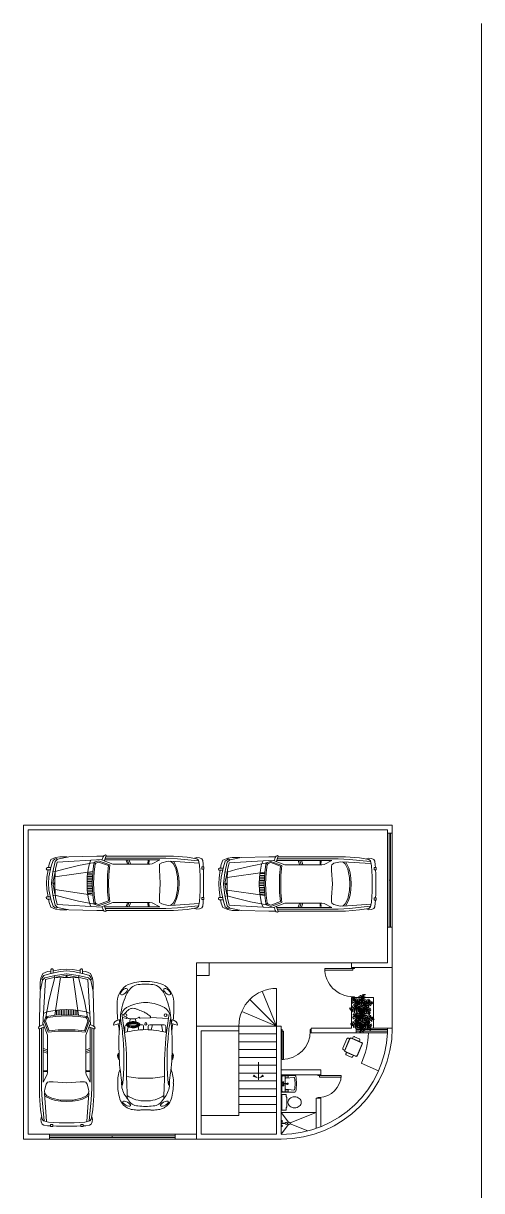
# Model space of a CAD drawing. Header units: millimetres. Extents: x 94 to 362, y 157 to 221.
# Drawn here: x 248.81 to 263.41, y 184.22 to 221.41 of the extents above; entities that cross this region are included whole.
import ezdxf

# ---------------------------------------------------------------- set-up
doc = ezdxf.new("R2010")
doc.units = ezdxf.units.MM
doc.layers.get('0').update_dxf_attribs({"lineweight": 9})
for name, color, linetype, lineweight in [('ARBOL', 3, 'Continuous', 9), ('eq', 5, 'Continuous', 9), ('puertas y muebles', 6, 'Continuous', 9)]:
    doc.layers.add(name, color=color, linetype=linetype, lineweight=lineweight)

# ---------------------------------------------------------------- blocks, each defined once
blk = doc.blocks.new('AUTO')
at = {"color": 0, "linetype": 'ByBlock'}
for p, q in [((1.4, 0.382), (1.532, 0.382)), ((1.4, 0.327), (1.54, 0.327)), ((1.4, 0.272), (1.549, 0.272)), ((1.4, 0.217), (1.549, 0.217)), ((1.4, 0.163), (1.549, 0.163)), ((1.4, 0.108), (1.549, 0.108)), ((1.4, 0.053), (1.549, 0.053)), ((1.4, -0.001), (1.549, -0.001)), ((1.4, -0.056), (1.549, -0.056)), ((1.4, -0.111), (1.549, -0.111)), ((1.4, -0.166), (1.549, -0.166)), ((1.4, -0.22), (1.54, -0.22)), ((1.4, -0.275), (1.532, -0.275))]:
    blk.add_line(p, q, dxfattribs=at)
for points in [[(-2.147, 0.573), (-2.142, 0.662), (-2.13, 0.783), (-2.095, 0.836), (-2.022, 0.867), (-1.936, 0.878), (-1.863, 0.851)], [(0.954, 0.918), (-1.192, 0.918), (-1.635, 0.883), (-1.936, 0.836), (-1.988, 0.788), (-2.026, 0.631), (-2.048, 0.29), (-2.048, 0.053)], [(-1.11, 0.757), (-2.005, 0.699)], [(-1.983, 0.767), (-1.321, 0.836), (-0.956, 0.857), (0.974, 0.857)], [(-1.373, 0.053), (-1.364, 0.237), (-1.338, 0.41), (-1.295, 0.552), (-1.205, 0.746)], [(-0.775, 0.053), (-0.749, 0.479), (-0.749, 0.615), (-0.754, 0.662), (-0.822, 0.71), (-0.981, 0.746), (-1.046, 0.757), (-1.115, 0.746), (-1.188, 0.689), (-1.27, 0.526), (-1.325, 0.258), (-1.334, 0.053)], [(1.099, 0.8), (0.738, 0.665), (-0.445, 0.665), (-0.513, 0.677), (-0.759, 0.8), (0.984, 0.8)], [(-0.411, 0.683), (-0.421, 0.777)], [(-0.382, 0.683), (-0.392, 0.777)], [(0.213, 0.794), (0.168, 0.671)], [(0.265, 0.792), (0.221, 0.669)], [(0.313, 0.795), (0.269, 0.672)], [(0.871, 0.056), (0.868, 0.324), (0.832, 0.643), (1.187, 0.773), (1.297, 0.733), (1.339, 0.682), (1.374, 0.418), (1.393, 0.056)], [(0.999, 0.781), (0.948, 0.935), (0.971, 0.956), (1.01, 0.942), (1.043, 0.895), (1.071, 0.813), (2.511, 0.725), (2.566, 0.502), (2.578, 0.171), (2.578, 0.049)], [(2.693, 0.06), (2.646, 0.418), (2.573, 0.752), (2.493, 0.821), (2.132, 0.899), (1.25, 0.918), (1.026, 0.918)], [(1.555, 0.056), (1.548, 0.269), (1.516, 0.497), (1.48, 0.682), (1.432, 0.792)], [(2.784, 0.557), (2.766, 0.668), (2.709, 0.809), (2.557, 0.872), (2.42, 0.899), (2.2, 0.899), (2.17, 0.89)], [(2.504, 0.824), (2.539, 0.848), (2.58, 0.824), (2.64, 0.778), (2.697, 0.599), (2.77, 0.263), (2.789, 0.051)], [(-2.155, 0.053), (-2.155, 0.379), (-2.15, 0.5)], [(0.91, 0.056), (0.907, 0.326), (0.875, 0.616), (1.187, 0.731), (1.273, 0.7), (1.301, 0.666), (1.335, 0.415), (1.354, 0.054)], [(1.317, 0.72), (1.833, 0.623), (2.295, 0.507), (2.574, 0.43), (2.627, 0.441), (2.637, 0.456)], [(1.377, 0.426), (2.58, 0.255)], [(2.574, -0.316), (2.648, 0.041), (2.584, 0.386)], [(2.71, 0.557), (2.818, 0.557), (2.852, 0.538), (2.855, 0.51), (2.837, 0.488), (2.729, 0.488)], [(2.845, 0.053), (2.835, 0.245), (2.795, 0.488)], [(-2.155, 0.053), (-2.155, -0.272), (-2.15, -0.393)], [(0.954, -0.812), (-1.192, -0.812), (-1.635, -0.776), (-1.936, -0.729), (-1.988, -0.682), (-2.026, -0.524), (-2.048, -0.183), (-2.048, 0.053)], [(-1.373, 0.053), (-1.364, -0.131), (-1.338, -0.304), (-1.295, -0.446), (-1.205, -0.64)], [(-0.775, 0.053), (-0.749, -0.372), (-0.749, -0.509), (-0.754, -0.556), (-0.822, -0.603), (-0.981, -0.64), (-1.046, -0.65), (-1.115, -0.64), (-1.188, -0.582), (-1.27, -0.419), (-1.325, -0.152), (-1.334, 0.053)], [(0.871, 0.051), (0.868, -0.217), (0.832, -0.536), (1.187, -0.666), (1.297, -0.627), (1.339, -0.576), (1.374, -0.312), (1.393, 0.051)], [(0.91, 0.05), (0.907, -0.22), (0.875, -0.51), (1.187, -0.624), (1.273, -0.593), (1.301, -0.559), (1.335, -0.308), (1.354, 0.053)], [(0.999, -0.674), (0.948, -0.829), (0.971, -0.85), (1.01, -0.835), (1.043, -0.788), (1.071, -0.707), (2.511, -0.619), (2.566, -0.396), (2.578, -0.065), (2.578, 0.057)], [(2.693, 0.047), (2.646, -0.312), (2.573, -0.645), (2.493, -0.715), (2.132, -0.792), (1.25, -0.812), (1.026, -0.812)], [(1.555, 0.051), (1.548, -0.162), (1.516, -0.39), (1.48, -0.576), (1.432, -0.686)], [(2.504, -0.717), (2.539, -0.741), (2.58, -0.717), (2.64, -0.671), (2.697, -0.493), (2.77, -0.157), (2.789, 0.056)], [(2.634, 0.053), (2.584, 0.053)], [(2.618, 0.059), (2.594, 0.083), (2.589, 0.059), (2.594, 0.029), (2.614, 0.041)], [(2.845, 0.053), (2.835, -0.138), (2.795, -0.381)], [(1.317, -0.614), (1.833, -0.516), (2.295, -0.401), (2.574, -0.323), (2.627, -0.334), (2.637, -0.35)], [(1.377, -0.32), (2.58, -0.149)], [(-2.147, -0.467), (-2.142, -0.556), (-2.13, -0.677), (-2.095, -0.729), (-2.022, -0.761), (-1.936, -0.771), (-1.863, -0.745)], [(-1.11, -0.65), (-2.005, -0.593)], [(-1.983, -0.661), (-1.321, -0.729), (-0.956, -0.75), (0.974, -0.75)], [(1.099, -0.694), (0.738, -0.558), (-0.445, -0.558), (-0.513, -0.57), (-0.759, -0.694), (0.984, -0.694)], [(-0.411, -0.576), (-0.421, -0.67)], [(-0.382, -0.576), (-0.392, -0.67)], [(0.213, -0.688), (0.168, -0.564)], [(0.265, -0.686), (0.221, -0.562)], [(0.313, -0.688), (0.269, -0.565)], [(2.784, -0.451), (2.766, -0.561), (2.709, -0.703), (2.557, -0.766), (2.42, -0.792), (2.2, -0.792), (2.17, -0.784)], [(2.71, -0.451), (2.818, -0.451), (2.852, -0.431), (2.855, -0.404), (2.837, -0.381), (2.729, -0.381)]]:
    blk.add_lwpolyline(points, dxfattribs=at)
for points in [[(-2.168, 0.573), (-2.104, 0.573), (-2.104, 0.5), (-2.168, 0.5)], [(-2.168, -0.467), (-2.104, -0.467), (-2.104, -0.393), (-2.168, -0.393)]]:
    blk.add_lwpolyline(points, close=True, dxfattribs=at)
blk = doc.blocks.new('LAVABO')
at = {"layer": 'puertas y muebles'}
for p, q in [((-0.237, 0.264), (0.178, 0.264)), ((-0.202, 0.2), (0.059, 0.174)), ((-0.016, 0.242), (-0.016, 0.203)), ((-0.007, 0.193), (0.044, 0.189)), ((0.16, 0.252), (-0.006, 0.252)), ((0.136, 0.009), (0.036, 0.005)), ((0.136, 0.009), (0.036, 0.005)), ((0.136, 0.009), (0.036, 0.005)), ((0.054, 0.179), (0.054, 0.176)), ((0.18, -0.233), (0.18, 0.232)), ((0.188, 0.254), (0.188, -0.255)), ((0.178, -0.265), (-0.237, -0.265)), ((0.059, -0.175), (-0.202, -0.201)), ((-0.016, -0.204), (-0.016, -0.243)), ((0.044, -0.19), (-0.007, -0.194)), ((-0.006, -0.253), (0.16, -0.253)), ((0.136, -0.011), (0.036, -0.007)), ((0.136, -0.011), (0.036, -0.007)), ((0.136, -0.011), (0.036, -0.007)), ((0.054, -0.177), (0.054, -0.18))]:
    blk.add_line(p, q, dxfattribs=at)
blk.add_circle((0.136, -0.051), 0.02, dxfattribs=at)
for centre, radius, start, end in [((0.036, -0.001), 0.015, 25.7136, 331.5084), ((0.036, -0.001), 0.015, 28.4916, 334.2864), ((0.036, -0.001), 0.006, 88.791, 269.5242), ((0.036, -0.001), 0.006, 90.4758, 271.209), ((0.036, -0.001), 0.006, 90.4758, 271.209), ((0.036, -0.001), 0.006, 88.791, 269.5242), ((0.136, -0.001), 0.01, 265.6644, 90.3859), ((0.136, -0.001), 0.01, 269.6141, 94.3356)]:
    blk.add_arc(centre, radius, start, end, dxfattribs=at)
for centre, major_axis, start_param, end_param in [((2.165, -0.044), (-1.731, 1.731), 0.670167, 0.767701), ((-0.237, 0.234), (-0.0212, 0.0212), -0.785398, 0.670167), ((0.952, -0.012), (0.842, 0.842), 2.191775, 2.346653), ((-0.204, 0.18), (0.0141, 0.0141), 0.688167, 2.191775), ((0, 0), (-0.0144, 0.0144), 3.926991, 10.210176), ((-0.006, 0.242), (0.00707, 0.00707), 0.785398, 2.356194), ((-0.006, 0.203), (-0.00707, 0.00707), 0.785398, 2.264146), ((0.044, 0.179), (-0.00707, 0.00707), 3.926991, 5.405738), ((0.058, 0.154), (0.0141, 0.0141), 5.535272, 6.971352), ((0.066, 0.259), (-0.00354, 0.00354), 4.014577, 5.497787), ((-1.839, 0.092), (1.356, 1.356), 5.530746, 5.585373), ((-2.274, 0.067), (-1.664, 1.664), 3.898359, 3.964476), ((0.136, 0.049), (-0.0104, 0.0104), 3.926991, 10.210176), ((0.136, -0.001), (-0.0104, 0.0104), 3.926991, 10.210176), ((0.16, 0.232), (0.0141, 0.0141), 5.497787, 7.068583), ((0.178, 0.254), (-0.00707, 0.00707), 3.926991, 5.497787), ((0.178, 0.254), (0.00707, 0.00707), 5.497787, 7.068583), ((2.165, 0.043), (1.731, 1.731), 2.373891, 2.471425), ((-0.237, -0.235), (-0.0212, 0.0212), 0.900629, 2.356194), ((0.952, 0.011), (-0.842, 0.842), 0.79494, 0.949818), ((-0.204, -0.181), (0.0141, 0.0141), 2.520614, 4.024222), ((-0.006, -0.204), (0.00707, 0.00707), 0.877447, 2.356194), ((-0.006, -0.243), (0.00707, 0.00707), 2.356194, 3.926991), ((0.044, -0.18), (-0.00707, 0.00707), 2.448243, 3.926991), ((0.058, -0.155), (0.0141, 0.0141), 4.024222, 5.460302), ((0.066, -0.26), (0.00354, 0.00354), 3.926991, 5.410201), ((-1.839, -0.093), (-1.356, 1.356), 3.839405, 3.894032), ((-2.274, -0.068), (1.664, 1.664), 5.460302, 5.526419), ((0.136, -0.051), (-0.0104, 0.0104), 3.926991, 10.210176), ((0.16, -0.233), (-0.0141, 0.0141), 2.356194, 3.926991), ((0.178, -0.255), (0.00707, 0.00707), 3.926991, 5.497787), ((0.178, -0.255), (0.00707, 0.00707), 3.926991, 5.497787)]:
    blk.add_ellipse(centre, major_axis=major_axis, ratio=1, start_param=start_param, end_param=end_param, dxfattribs=at)
blk = doc.blocks.new('S39')
for points in [[(-0.25, -0.1), (-0.25, -0.05, -0.414214), (-0.2, 0), (0.2, 0, -0.414214), (0.25, -0.05), (0.25, -0.1), (-0.25, -0.1)], [(-0.4, -0.35), (-0.4, -0.25, -0.414214), (-0.35, -0.2), (-0.3, -0.2), (-0.3, -0.5), (-0.35, -0.5, -0.414214), (-0.4, -0.45), (-0.4, -0.35)], [(-0.3, -0.4), (-0.3, -0.15, -0.414214), (-0.25, -0.1), (0.25, -0.1, -0.414214), (0.3, -0.15), (0.3, -0.6, -0.414214), (0.25, -0.65), (-0.25, -0.65, -0.414214), (-0.3, -0.6), (-0.3, -0.4)], [(0.3, -0.35), (0.3, -0.2), (0.35, -0.2, -0.414214), (0.4, -0.25), (0.4, -0.45, -0.414214), (0.35, -0.5), (0.3, -0.5), (0.3, -0.35)]]:
    blk.add_lwpolyline(points, format="xyb")
for points in [[(-0.296, -0.4), (-0.296, -0.15, -0.414214), (-0.25, -0.104), (0.25, -0.104, -0.414214), (0.296, -0.15), (0.296, -0.6, -0.414214), (0.25, -0.646), (-0.25, -0.646, -0.414214), (-0.296, -0.6)], [(-0.287, -0.4), (-0.287, -0.15, -0.414214), (-0.25, -0.113), (0.25, -0.113, -0.414214), (0.287, -0.15), (0.287, -0.6, -0.414214), (0.25, -0.637), (-0.25, -0.637, -0.414214), (-0.287, -0.6)]]:
    blk.add_lwpolyline(points, format="xyb", close=True)
blk = doc.blocks.new('PLANTA_PLANTA')
at = {"layer": 'ARBOL', "linetype": 'ByBlock'}
for p in [(-0.39, 0.302), (0.072, 0.495), (0.469, 0.191), (-0.454, -0.193), (-0.057, -0.497), (0.405, -0.304)]:
    blk.add_line(p, (0.008, -0.001), dxfattribs=at)
for centre, radius, start, end in [((-0.301, 0.118), 0.115, 88.9198, 152.2541), ((-0.251, -0.039), 0.26, 96.7061, 126.0092), ((-0.247, 0.05), 0.16, 197.2361, 267.3809), ((-0.187, 0.166), 0.268, 217.5932, 261.2586), ((-0.251, 0.015), 0.16, 77.8787, 148.0235), ((-0.223, -0.113), 0.268, 84.001, 127.6664), ((-0.242, 0.307), 0.115, 133.0055, 196.3398), ((-0.078, 0.299), 0.26, 159.2504, 188.5535), ((-0.179, -0.04), 0.16, 77.8787, 148.0235), ((-0.151, -0.168), 0.268, 84.001, 127.6664), ((-0.163, 0.085), 0.16, 197.2361, 267.3809), ((-0.103, 0.201), 0.268, 217.5932, 261.2586), ((-0.188, 0.266), 0.115, 133.0055, 196.3398), ((-0.024, 0.258), 0.26, 159.2504, 188.5535), ((-0.123, -0.095), 0.156, 56.0557, 156.2644), ((-0.097, -0.197), 0.236, 74.2963, 135.8176), ((-0.044, 0.215), 0.236, 209.442, 270.9633), ((-0.095, 0.124), 0.156, 188.9952, 289.2039), ((-0.076, 0.245), 0.16, 137.2361, 207.3809), ((0.055, 0.251), 0.268, 157.5932, 201.2586), ((-0.003, 0.189), 0.16, 137.2361, 207.3809), ((-0.14, 0.065), 0.156, 356.0557, 96.2644), ((-0.214, -0.008), 0.236, 14.2963, 75.8176), ((0.127, 0.196), 0.268, 157.5932, 201.2586), ((-0.216, 0.053), 0.268, 24.001, 67.6664), ((-0.12, 0.141), 0.16, 17.8787, 88.0235), ((-0.108, 0.231), 0.16, 17.8787, 88.0235), ((-0.204, 0.143), 0.268, 24.001, 67.6664), ((0.064, 0.15), 0.156, 128.9952, 229.2039), ((0.169, 0.151), 0.236, 149.442, 210.9633), ((-0.044, 0.326), 0.115, 28.9198, 92.2541), ((-0.154, 0.204), 0.26, 36.7061, 66.0092), ((0.167, 0.026), 0.156, 68.9952, 169.2039), ((0.22, -0.065), 0.236, 89.442, 150.9633), ((0.238, -0.006), 0.268, 97.5932, 141.2586), ((0.167, 0.104), 0.16, 77.2361, 147.3809), ((0.249, 0.084), 0.268, 97.5932, 141.2586), ((0.179, 0.194), 0.16, 77.2361, 147.3809), ((0.112, 0.195), 0.236, 254.2963, 315.8176), ((0.138, 0.093), 0.156, 236.0557, 336.2644), ((0.216, 0.156), 0.26, 99.2504, 128.5535), ((-0.11, 0.187), 0.236, 314.2963, 15.8176), ((0.059, -0.217), 0.236, 29.442, 90.9633), ((0.141, 0.302), 0.115, 73.0055, 136.3398), ((0.11, -0.125), 0.156, 8.9952, 109.2039), ((-0.009, 0.16), 0.156, 296.0557, 36.2644), ((0.225, 0.224), 0.26, 99.2504, 128.5535), ((0.149, 0.37), 0.115, 73.0055, 136.3398), ((-0.058, 0.22), 0.268, 324.001, 7.6664), ((0.118, -0.203), 0.268, 37.5932, 81.2586), ((0.067, 0.18), 0.16, 317.8787, 28.0235), ((0.178, -0.087), 0.16, 17.2361, 87.3809), ((0.026, 0.255), 0.268, 324.001, 7.6664), ((0.202, -0.168), 0.268, 37.5932, 81.2586), ((0.151, 0.215), 0.16, 317.8787, 28.0235), ((0.262, -0.052), 0.16, 17.2361, 87.3809), ((0.104, 0.241), 0.26, 336.7061, 6.0092), ((0.248, -0.103), 0.26, 39.2504, 68.5535), ((0.265, 0.207), 0.115, 328.9198, 32.2541), ((0.336, 0.035), 0.115, 13.0055, 76.3398), ((0.311, -0.077), 0.26, 39.2504, 68.5535), ((0.399, 0.062), 0.115, 13.0055, 76.3398), ((-0.384, -0.064), 0.115, 193.0055, 256.3398), ((-0.295, 0.075), 0.26, 219.2504, 248.5535), ((-0.233, 0.101), 0.26, 219.2504, 248.5535), ((-0.321, -0.037), 0.115, 193.0055, 256.3398), ((-0.25, -0.209), 0.115, 148.9198, 212.2541), ((-0.089, -0.243), 0.26, 156.7061, 186.0092), ((-0.135, -0.217), 0.16, 137.8787, 208.0235), ((-0.011, -0.257), 0.268, 144.001, 187.6664), ((-0.052, -0.182), 0.16, 137.8787, 208.0235), ((-0.205, 0.063), 0.236, 269.442, 330.9633), ((-0.152, -0.028), 0.156, 248.9952, 349.2039), ((-0.234, -0.086), 0.268, 277.5932, 321.2586), ((-0.163, -0.196), 0.16, 257.2361, 327.3809), ((0.073, -0.222), 0.268, 144.001, 187.6664), ((-0.222, 0.004), 0.268, 277.5932, 321.2586), ((-0.152, -0.106), 0.16, 257.2361, 327.3809), ((-0.21, -0.226), 0.26, 279.2504, 308.5535), ((-0.134, -0.372), 0.115, 253.0055, 316.3398), ((-0.201, -0.158), 0.26, 279.2504, 308.5535), ((-0.125, -0.304), 0.115, 253.0055, 316.3398), ((0.024, -0.161), 0.156, 116.0557, 216.2644), ((0.125, -0.189), 0.236, 134.2963, 195.8176), ((0.059, -0.328), 0.115, 208.9198, 272.2541), ((0.169, -0.206), 0.26, 216.7061, 246.0092), ((0.123, -0.233), 0.16, 197.8787, 268.0235), ((0.22, -0.145), 0.268, 204.001, 247.6664), ((0.135, -0.143), 0.16, 197.8787, 268.0235), ((0.231, -0.055), 0.268, 204.001, 247.6664), ((0.155, -0.067), 0.156, 176.0557, 276.2644), ((0.229, 0.006), 0.236, 194.2963, 255.8176), ((-0.154, -0.153), 0.236, 329.442, 30.9633), ((-0.049, -0.152), 0.156, 308.9952, 49.2039), ((-0.112, -0.198), 0.268, 337.5932, 21.2586), ((0.019, -0.191), 0.16, 317.2361, 27.3809), ((0.166, 0.166), 0.268, 264.001, 307.6664), ((0.194, 0.038), 0.16, 257.8787, 328.0235), ((-0.039, -0.253), 0.268, 337.5932, 21.2586), ((0.091, -0.247), 0.16, 317.2361, 27.3809), ((0.238, 0.111), 0.268, 264.001, 307.6664), ((0.266, -0.017), 0.16, 257.8787, 328.0235), ((0.039, -0.26), 0.26, 339.2504, 8.5535), ((0.203, -0.268), 0.115, 313.0055, 16.3398), ((0.266, 0.037), 0.26, 276.7061, 306.0092), ((0.316, -0.12), 0.115, 268.9198, 332.2541), ((0.093, -0.301), 0.26, 339.2504, 8.5535), ((0.258, -0.309), 0.115, 313.0055, 16.3398)]:
    blk.add_arc(centre, radius, start, end, dxfattribs=at)
blk = doc.blocks.new('PUERTA70')
at = {"layer": 'puertas y muebles'}
for points in [[(0, -0.025), (0, 0.025), (0.025, 0.025), (0.025, -0.025)], [(0.725, -0.025), (0.725, 0.025), (0.75, 0.025), (0.75, -0.025)], [(0.025, -0.725), (0.075, -0.725), (0.075, -0.025), (0.025, -0.025)]]:
    blk.add_lwpolyline(points, close=True, dxfattribs=at)
blk.add_arc((-0.015, 0.015), 0.741, 273.0741, 356.9259, dxfattribs=at)
blk = doc.blocks.new('WCPLA')
at = {"color": 0, "linetype": 'ByBlock'}
for points in [[(0, 149), (-15, 181), (-15, 238, 0.414214), (-28, 250), (-148, 250, 0.414214), (-160, 238), (-160, -238, 0.414214), (-148, -250), (-28, -250, 0.414214), (-15, -238), (-15, -181), (0, -149)], [(465, 0, 0.117036), (449, 65, 0.104338), (402, 124, 0.09029), (335, 161, 0.08237), (252, 175, 0.08237), (169, 161, 0.09029), (102, 124, 0.104338), (55, 65, 0.117036), (40, 0, 0.117036), (55, -65, 0.104338), (102, -124, 0.09029), (169, -161, 0.08237), (252, -175, 0.08237), (335, -161, 0.09029), (402, -124, 0.104338), (449, -65, 0.117036)]]:
    blk.add_lwpolyline(points, format="xyb", close=True, dxfattribs=at)
blk = doc.blocks.new('PUERTA90')
at = {"layer": 'puertas y muebles'}
for points in [[(0.025, -0.025), (-0.025, -0.025), (-0.025, 0), (0.025, 0)], [(0.025, -0.95), (-0.025, -0.95), (-0.025, -0.925), (0.025, -0.925)], [(0.925, -0.925), (0.925, -0.875), (0.025, -0.875), (0.025, -0.925)]]:
    blk.add_lwpolyline(points, close=True, dxfattribs=at)
blk.add_arc((0.025, -0.925), 0.9, 360, 90, dxfattribs=at)
blk = doc.blocks.new('newbp')
at = {"linetype": 'Continuous'}
for p, q in [((-0.912, 0.75), (-1.017, 0.773)), ((-1.002, 0.77), (-1.016, 0.74)), ((-0.912, 0.75), (-0.86, 0.936)), ((-0.877, 0.539), (-0.877, 0.119)), ((-0.877, 0.459), (-0.672, 0.505)), ((-0.652, 0.589), (-0.827, 0.589)), ((-0.892, 0.034), (-0.92, 0.028)), ((-0.876, 0.198), (-0.723, 0.166)), ((-0.827, 0.069), (-0.731, 0.069)), ((-0.892, -0.023), (-0.92, -0.017)), ((-0.91, -0.297), (-0.888, -0.197)), ((-0.899, -0.296), (-0.877, -0.196)), ((-0.877, -0.235), (-0.847, -0.228)), ((-0.822, -0.222), (-0.721, -0.2)), ((-1.064, -0.553), (-1.084, -0.679)), ((-0.904, -0.456), (-0.888, -0.536)), ((-0.893, -0.455), (-0.877, -0.535)), ((-0.869, -0.497), (-0.841, -0.503)), ((-0.817, -0.508), (-0.665, -0.54)), ((-0.912, -0.756), (-1.017, -0.779)), ((-1.002, -0.776), (-1.016, -0.747)), ((-0.912, -0.756), (-0.86, -0.943))]:
    blk.add_line(p, q, dxfattribs=at)
for p, q in [((-1.055, 0.668), (-1.093, 0.141)), ((-1.077, 0.127), (-1.07, -0.16)), ((-0.963, -0.288), (-1.054, -0.293)), ((-0.908, -0.286), (-0.939, -0.287)), ((-0.958, -0.463), (-1.055, -0.455)), ((-0.902, -0.467), (-0.933, -0.465))]:
    blk.add_line(p, q)
for points in [[(-0.731, -0.061), (-0.827, -0.061, 0.414214), (-0.877, -0.111), (-0.877, -0.172)], [(-0.877, -0.556, 0.414214), (-0.827, -0.606), (-0.68, -0.606)]]:
    blk.add_lwpolyline(points, format="xyb", dxfattribs=at)
for points in [[(-0.877, -0.196), (-0.877, -0.235)], [(-0.877, -0.513), (-0.877, -0.535)]]:
    blk.add_lwpolyline(points, dxfattribs=at)
for centre, radius, start, end in [((-1.528, 0.227), 0.596, 93.1042, 152.5294), ((-0.943, -1.167), 1.905, 94.045, 112.2344), ((-1.391, -2.848), 3.675, 84.0793, 92.6383), ((-1.049, 0.333), 0.394, 113.5432, 157.7315), ((0.434, 9.601), 9.056, 259.568, 263.1462), ((-0.295, -6.336), 7.112, 86.9826, 96.3138), ((-0.206, 5.111), 4.464, 258.7428, 266.7414), ((-0.845, 0.765), 0.172, 94.8358, 177.4105), ((-1.391, -2.848), 3.675, 79.4187, 82.3204), ((-0.008, 0.773), 0.0318, 97.347, 181.047), ((-0.005, 0.782), 0.0102, 105.925, 249.0437), ((0.039, 0.659), 0.154, 42.3185, 109.578), ((0.029, 0.665), 0.132, 87.1047, 105.925), ((0.04, 0.731), 0.0661, 63.2181, 93.6483), ((0.061, 0.773), 0.0191, 341.3047, 62.6447), ((-0.187, -4.943), 5.716, 79.1065, 87.3355), ((0.771, -0.039), 0.851, 85.5476, 113.8305), ((0.845, 0.056), 0.642, 61.3785, 96.9532), ((0.88, -0.576), 1.387, 72.3333, 91.7581), ((1.172, 0.342), 0.423, 44.6346, 72.3333), ((-0.825, 0.038), 1.316, 159.343, 181.797), ((-1.713, 0.186), 0.338, 138.9346, 176.4235), ((-1.416, -0.145), 0.781, 108.4873, 134.9605), ((-0.426, -0.003), 1.099, 153.8158, 180.034), ((-0.827, 0.539), 0.05, 90, 180), ((2.043, -0.084), 2.778, 165.5534, 178.3371), ((0.347, 9.038), 8.487, 263.2731, 271.8915), ((0.142, 7.376), 6.748, 264.8845, 276.3963), ((-1.267, 0.067), 1.956, 357.937, 14.4502), ((-1.575, -60.4), 60.995, 87.30608, 87.93042), ((0.666, -0.272), 1.016, 50.3417, 61.3785), ((0.503, 0.041), 0.848, 357.0193, 35.4395), ((1.145, 0.198), 0.355, 3.2978, 61.4623), ((1.138, 0.302), 0.476, 3.7909, 45.1844), ((-0.688, 0.035), 1.374, 172.7936, 181.5977), ((-0.92, 0.006), 0.0224, 90, 270), ((-0.892, 0.006), 0.0281, 247.3801, 112.6199), ((-0.827, 0.119), 0.05, 180, 270), ((-12.519, -0.99), 14.07, 4.0226, 4.9268), ((1.53, 0.182), 0.0938, 331.033, 350.1956), ((2.084, 0.13), 0.472, 179.1597, 182.63), ((0.197, 0.166), 1.425, 0.0094, 6.7284), ((0.778, 0.022), 0.839, 358.2457, 5.8814), ((-0.825, -0.045), 1.316, 178.203, 200.657), ((-0.688, -0.042), 1.374, 178.4023, 187.2064), ((-1.713, -0.193), 0.338, 183.5765, 221.0654), ((-0.426, -0.004), 1.099, 179.966, 206.1842), ((2.043, 0.077), 2.778, 181.6629, 194.4466), ((-1.267, -0.074), 1.956, 345.5498, 2.063), ((0.503, -0.047), 0.848, 324.5605, 2.9807), ((1.145, -0.204), 0.355, 298.5377, 356.7022), ((1.138, -0.308), 0.476, 314.8156, 356.2091), ((-12.519, 0.984), 14.07, 355.0732, 355.9774), ((2.084, -0.137), 0.472, 177.37, 180.8403), ((1.53, -0.189), 0.0938, 9.8044, 28.967), ((0.778, -0.029), 0.839, 354.1186, 1.7543), ((0.197, -0.173), 1.425, 353.2716, 359.9906), ((-1.528, -0.234), 0.596, 207.4706, 266.8958), ((-1.416, 0.138), 0.781, 225.0395, 251.5127), ((-0.943, 1.16), 1.905, 247.7656, 265.955), ((-1.049, -0.34), 0.394, 202.2685, 246.4568), ((0.434, -9.608), 9.056, 96.8538, 100.432), ((-0.206, -5.118), 4.464, 93.2586, 101.2572), ((0.347, -9.044), 8.487, 88.1085, 96.7269), ((0.142, -7.382), 6.748, 83.6037, 95.1155), ((-0.187, 4.936), 5.716, 272.6645, 280.8935), ((-1.575, 60.394), 60.995, 272.06958, 272.69392), ((0.845, -0.062), 0.642, 263.0468, 298.6215), ((0.666, 0.266), 1.016, 298.6215, 309.6583), ((1.172, -0.348), 0.423, 287.6667, 315.3654), ((-1.391, 2.841), 3.675, 267.3617, 275.9207), ((-0.295, 6.329), 7.112, 263.6862, 273.0174), ((-0.845, -0.772), 0.172, 182.5895, 265.1642), ((-1.391, 2.841), 3.675, 277.6796, 280.5813), ((-0.008, -0.779), 0.0318, 178.953, 262.653), ((-0.005, -0.789), 0.0102, 110.9563, 254.075), ((0.039, -0.666), 0.154, 250.422, 317.6815), ((0.029, -0.671), 0.132, 254.075, 272.8953), ((0.04, -0.737), 0.0661, 266.3517, 296.7819), ((0.061, -0.78), 0.0191, 297.3553, 18.6953), ((0.771, 0.032), 0.851, 246.1695, 274.4524), ((0.88, 0.569), 1.387, 268.2419, 287.6667)]:
    blk.add_arc(centre, radius, start, end, dxfattribs=at)
for centre, major_axis, ratio in [((-1.845, 0.63), (-0.083, -0.0937), 0.463754), ((1.432, 0.551), (-0.061, 0.112), 0.405921)]:
    blk.add_ellipse(centre, major_axis=major_axis, ratio=ratio, dxfattribs=at)
for centre in [(-1.157, 0.583), (-1.157, -0.595)]:
    blk.add_ellipse(centre, major_axis=(0, 0.0429), ratio=0.983266, start_param=4.712389, end_param=10.995574)
at = {"linetype": 'Continuous', "extrusion": (0, 0, -1)}
for centre, major_axis, ratio in [((-1.845, -0.637), (-0.083, 0.0937), 0.463754), ((1.432, -0.557), (-0.061, -0.112), 0.405921)]:
    blk.add_ellipse(centre, major_axis=major_axis, ratio=ratio, dxfattribs=at)
for points, knots in [([(-1.077, 0.127), (-1.08, 0.133), (-1.1, 0.15), (-1.144, 0.115), (-1.18, 0.072), (-1.223, -0.001), (-1.273, -0.105), (-1.318, -0.221), (-1.36, -0.328), (-1.36, -0.418), (-1.323, -0.493), (-1.275, -0.55), (-1.223, -0.585), (-1.193, -0.622), (-1.178, -0.647), (-1.165, -0.693)], [0, 0, 0, 0, 0.527288, 1.647451, 3.487558, 5.099073, 7.968657, 12.238313, 14.475187, 16.613757, 18.744202, 20.639343, 22.223389, 23.452731, 24.286529, 24.286529, 24.286529, 24.286529]), ([(-1.064, -0.553), (-1.068, -0.556), (-1.074, -0.561), (-1.09, -0.565), (-1.091, -0.555), (-1.09, -0.549), (-1.084, -0.542), (-1.074, -0.534), (-1.065, -0.513), (-1.054, -0.475), (-1.047, -0.407), (-1.047, -0.336), (-1.059, -0.269), (-1.08, -0.228), (-1.088, -0.195), (-1.105, -0.188), (-1.099, -0.183), (-1.093, -0.18), (-1.084, -0.181), (-1.077, -0.178), (-1.065, -0.181), (-1.07, -0.166), (-1.07, -0.16)], [0, 0, 0, 0, 0.0138597, 0.0278304, 0.0329137, 0.0379971, 0.0465756, 0.0592704, 0.0762214, 0.1105991, 0.1789801, 0.2766959, 0.3173629, 0.3800771, 0.4110544, 0.4160421, 0.4210284, 0.4277212, 0.4387433, 0.4448131, 0.4508005, 0.4694463, 0.4694463, 0.4694463, 0.4694463]), ([(-0.963, -0.295), (-0.965, -0.308), (-0.954, -0.235), (-0.937, -0.215), (-0.911, -0.179), (-0.882, -0.17), (-0.85, -0.176), (-0.829, -0.211), (-0.799, -0.257), (-0.788, -0.322), (-0.788, -0.395), (-0.797, -0.462), (-0.818, -0.517), (-0.844, -0.55), (-0.872, -0.561), (-0.892, -0.557), (-0.911, -0.55), (-0.925, -0.529), (-0.95, -0.494), (-0.965, -0.414), (-0.974, -0.382), (-0.961, -0.282), (-0.963, -0.295)], [0, 0, 0, 0, 0.03969, 0.089634, 0.13125, 0.1542862, 0.1797268, 0.2207266, 0.2680991, 0.3447665, 0.4095645, 0.4843001, 0.541515, 0.5817687, 0.6060665, 0.6262474, 0.6436722, 0.6634686, 0.6988791, 0.7758465, 0.8696394, 0.907731, 0.907731, 0.907731, 0.907731]), ([(-0.938, -0.293), (-0.938, -0.289), (-0.937, -0.284), (-0.935, -0.274), (-0.934, -0.268), (-0.93, -0.253), (-0.928, -0.246), (-0.924, -0.237), (-0.922, -0.235), (-0.918, -0.229), (-0.916, -0.227), (-0.91, -0.219), (-0.906, -0.213), (-0.899, -0.206), (-0.896, -0.203), (-0.892, -0.2), (-0.89, -0.199), (-0.886, -0.197), (-0.884, -0.197), (-0.879, -0.196), (-0.875, -0.196), (-0.871, -0.198), (-0.87, -0.198), (-0.867, -0.199), (-0.865, -0.201), (-0.861, -0.206), (-0.858, -0.209), (-0.853, -0.218), (-0.85, -0.223), (-0.844, -0.232), (-0.841, -0.237), (-0.835, -0.247), (-0.832, -0.253), (-0.827, -0.264), (-0.824, -0.27), (-0.82, -0.282), (-0.819, -0.289), (-0.815, -0.309), (-0.814, -0.323), (-0.812, -0.352), (-0.812, -0.366), (-0.814, -0.41), (-0.818, -0.438), (-0.829, -0.476), (-0.833, -0.486), (-0.84, -0.501), (-0.843, -0.506), (-0.849, -0.516), (-0.852, -0.52), (-0.858, -0.527), (-0.861, -0.529), (-0.867, -0.533), (-0.871, -0.534), (-0.874, -0.535), (-0.875, -0.535), (-0.879, -0.535), (-0.881, -0.534), (-0.885, -0.533), (-0.888, -0.532), (-0.892, -0.531), (-0.894, -0.53), (-0.895, -0.529), (-0.895, -0.529), (-0.896, -0.529), (-0.897, -0.528), (-0.899, -0.526), (-0.9, -0.523), (-0.904, -0.518), (-0.905, -0.516), (-0.908, -0.511), (-0.91, -0.509), (-0.914, -0.503), (-0.917, -0.498), (-0.921, -0.49), (-0.923, -0.486), (-0.926, -0.476), (-0.928, -0.471), (-0.933, -0.456), (-0.935, -0.445), (-0.938, -0.429), (-0.94, -0.423), (-0.942, -0.413), (-0.943, -0.408), (-0.945, -0.395), (-0.946, -0.387), (-0.946, -0.369), (-0.945, -0.363), (-0.945, -0.351), (-0.944, -0.345), (-0.942, -0.326), (-0.94, -0.309), (-0.939, -0.298), (-0.939, -0.296), (-0.938, -0.295), (-0.938, -0.294), (-0.938, -0.293), (-0.938, -0.293), (-0.938, -0.293)], [0.497033, 0.497033, 0.497033, 0.497033, 0.723444, 0.723444, 0.974636, 0.974636, 1.50964, 1.50964, 2.044645, 2.044645, 2.271061, 2.271061, 2.862376, 2.862376, 3.217654, 3.217654, 3.537253, 3.537253, 3.856852, 3.856852, 4.368613, 4.368613, 4.584627, 4.584627, 4.99269, 4.99269, 5.400753, 5.400753, 5.808816, 5.808816, 6.216879, 6.216879, 6.778716, 6.778716, 7.350371, 7.350371, 7.922025, 7.922025, 9.065335, 9.065335, 10.208644, 10.208644, 12.495263, 12.495263, 13.409896, 13.409896, 13.929088, 13.929088, 14.44828, 14.44828, 14.909885, 14.909885, 15.371489, 15.371489, 15.62524, 15.62524, 15.87899, 15.87899, 16.120875, 16.120875, 16.36276, 16.36276, 16.51635, 16.51635, 16.669941, 16.669941, 16.921521, 16.921521, 17.136676, 17.136676, 17.351831, 17.351831, 17.782142, 17.782142, 18.204974, 18.204974, 18.627807, 18.627807, 19.473473, 19.473473, 19.978923, 19.978923, 20.484372, 20.484372, 21.475119, 21.475119, 21.859144, 21.859144, 22.162884, 22.162884, 22.770362, 22.770362, 22.900493, 22.900493, 22.951221, 22.951221, 22.964298, 22.964298, 22.964298, 22.964298]), ([(-0.904, -0.456), (-0.906, -0.449), (-0.907, -0.442), (-0.91, -0.43), (-0.911, -0.424), (-0.913, -0.414), (-0.914, -0.409), (-0.917, -0.396), (-0.918, -0.388), (-0.917, -0.37), (-0.917, -0.364), (-0.916, -0.352), (-0.916, -0.346), (-0.914, -0.326), (-0.912, -0.31), (-0.91, -0.299), (-0.91, -0.298), (-0.91, -0.297)], [18.939067, 18.939067, 18.939067, 18.939067, 19.473473, 19.473473, 19.978923, 19.978923, 20.484372, 20.484372, 21.475119, 21.475119, 21.859144, 21.859144, 22.162884, 22.162884, 22.770362, 22.770362, 22.871566, 22.871566, 22.871566, 22.871566]), ([(-0.893, -0.455), (-0.895, -0.448), (-0.896, -0.442), (-0.899, -0.429), (-0.9, -0.423), (-0.902, -0.413), (-0.903, -0.408), (-0.906, -0.395), (-0.907, -0.387), (-0.906, -0.369), (-0.906, -0.363), (-0.905, -0.351), (-0.905, -0.345), (-0.903, -0.326), (-0.901, -0.309), (-0.899, -0.298), (-0.899, -0.297), (-0.899, -0.296)], [18.939067, 18.939067, 18.939067, 18.939067, 19.473473, 19.473473, 19.978923, 19.978923, 20.484372, 20.484372, 21.475119, 21.475119, 21.859144, 21.859144, 22.162884, 22.162884, 22.770362, 22.770362, 22.871566, 22.871566, 22.871566, 22.871566]), ([(-0.883, -0.222), (-0.882, -0.225), (-0.88, -0.227), (-0.875, -0.234), (-0.873, -0.239), (-0.867, -0.249), (-0.863, -0.255), (-0.858, -0.266), (-0.856, -0.272), (-0.852, -0.284), (-0.85, -0.291), (-0.847, -0.311), (-0.845, -0.325), (-0.844, -0.354), (-0.844, -0.368), (-0.846, -0.412), (-0.85, -0.44), (-0.86, -0.478), (-0.864, -0.488), (-0.871, -0.503), (-0.874, -0.508), (-0.878, -0.515), (-0.88, -0.517), (-0.881, -0.518)], [5.596292, 5.596292, 5.596292, 5.596292, 5.808816, 5.808816, 6.216879, 6.216879, 6.778716, 6.778716, 7.350371, 7.350371, 7.922025, 7.922025, 9.065335, 9.065335, 10.208644, 10.208644, 12.495263, 12.495263, 13.409896, 13.409896, 13.929088, 13.929088, 14.118229, 14.118229, 14.118229, 14.118229])]:
    blk.add_open_spline(points, degree=3, knots=knots)
blk = doc.blocks.new('FLECHA')
blk.add_line((0, 5.95), (0, 0))
for points in [[(0, 4.89, 0, 2, 0), (-4.33, 2.39, 2, 2, 0)], [(0, 4.89, 0, 2, 0), (4.33, 2.39, 2, 2, 0)]]:
    blk.add_lwpolyline(points, format="xyseb")

msp = doc.modelspace()

# ---------------------------------------------------------------- linework, layer by layer
for p, q in [((260.564, 195.863), (248.814, 195.863)), ((248.964, 195.713), (248.964, 186.013)), ((260.564, 191.323), (260.564, 195.863)), ((259.264, 191.473), (254.729, 191.473)), ((260.414, 191.473), (259.264, 191.473)), ((259.264, 191.323), (259.264, 191.473)), ((260.564, 191.323), (259.264, 191.323)), ((260.564, 189.398), (260.564, 191.323)), ((254.329, 189.398), (254.329, 191.073)), ((256.419, 190.572), (256.879, 189.463)), ((256.879, 190.663), (256.879, 189.463)), ((256.03, 190.311), (256.879, 189.463)), ((259.264, 189.398), (259.264, 190.373)), ((259.414, 190.373), (259.264, 190.373)), ((259.414, 190.373), (259.964, 190.373)), ((259.414, 189.398), (259.414, 190.373)), ((259.414, 190.223), (259.814, 190.223)), ((259.814, 189.398), (259.814, 190.223)), ((259.964, 189.398), (259.964, 190.373)), ((255.77, 189.922), (256.879, 189.463)), ((255.679, 189.463), (254.329, 189.463)), ((255.679, 189.313), (254.479, 189.313)), ((255.679, 189.463), (255.679, 186.613)), ((255.679, 189.463), (256.879, 189.463)), ((257.029, 189.463), (256.879, 189.463)), ((257.979, 189.398), (257.979, 189.248)), ((259.264, 189.398), (257.979, 189.398)), ((259.414, 189.398), (260.564, 189.398)), ((254.479, 189.248), (254.479, 187.063)), ((255.679, 189.213), (256.879, 189.213)), ((255.679, 188.963), (256.879, 188.963)), ((260.411, 189.248), (257.979, 189.248)), ((255.679, 188.713), (256.879, 188.713)), ((256.879, 188.563), (256.879, 187.063)), ((255.679, 188.463), (256.879, 188.463)), ((255.679, 188.213), (256.879, 188.213)), ((259.58, 188.281), (260.13, 188.04)), ((255.679, 187.963), (256.879, 187.963)), ((257.029, 188.063), (258.293, 188.063)), ((257.029, 187.913), (258.293, 187.913)), ((255.679, 187.713), (256.879, 187.713)), ((255.679, 187.463), (256.879, 187.463)), ((255.679, 187.213), (256.879, 187.213)), ((258.143, 187.163), (258.293, 187.163)), ((255.679, 186.963), (256.879, 186.963)), ((255.679, 186.713), (256.879, 186.713)), ((254.479, 186.613), (255.679, 186.613)), ((248.964, 186.013), (254.329, 186.013)), ((254.479, 186.013), (256.879, 186.013)), ((248.814, 185.863), (257.029, 185.863))]:
    msp.add_line(p, q)
for points in [[(248.814, 185.863), (248.814, 195.863), (253.895, 195.863)], [(248.964, 195.713), (260.414, 195.713), (260.414, 191.473)], [(254.329, 189.398), (254.329, 185.863)], [(254.479, 187.258), (254.479, 189.313)], [(256.879, 186.013), (256.879, 189.463)], [(257.029, 186.013), (257.029, 189.463)], [(258.293, 187.913), (258.293, 188.063)], [(254.479, 186.013), (254.479, 187.108)], [(258.143, 186.202), (258.143, 187.163)], [(258.293, 186.258), (258.293, 187.163)], [(252.179, 185.863), (249.029, 185.863)]]:
    msp.add_lwpolyline(points)
msp.add_lwpolyline([(254.729, 191.473), (254.329, 191.473), (254.329, 191.073), (254.729, 191.073)], close=True)
for centre, radius, start, end in [((256.879, 189.463), 1.2, 90, 180), ((257.029, 189.398), 3.536, 270, 0), ((257.029, 189.398), 3.386, 270, 357.4606), ((257.029, 189.398), 2.786, 336.3441, 356.9131)]:
    msp.add_arc(centre, radius, start, end)
at = {"layer": 'eq'}
msp.add_line((256.301, 187.977), (256.301, 188.311), dxfattribs=at)
at = {"layer": 'puertas y muebles'}
for p, q in [((263.413, 221.408), (263.413, 156.988)), ((260.564, 195.613), (260.414, 195.613)), ((260.564, 192.613), (260.414, 192.613)), ((259.414, 189.398), (259.414, 189.248)), ((260.411, 189.398), (260.411, 189.248)), ((257.259, 186.398), (257.029, 186.713)), ((257.316, 186.38), (258.143, 186.713)), ((257.028, 186.436), (257.039, 186.436)), ((257.028, 186.426), (257.039, 186.426)), ((257.029, 186.367), (257.131, 186.367)), ((257.029, 186.358), (257.131, 186.358)), ((257.258, 186.329), (257.029, 186.013)), ((257.316, 186.347), (257.876, 186.121)), ((249.646, 186.013), (249.646, 185.863)), ((253.646, 186.013), (253.646, 185.863)), ((257.028, 186.291), (257.039, 186.291)), ((257.028, 186.281), (257.039, 186.281))]:
    msp.add_line(p, q, dxfattribs=at)
for points in [[(260.514, 194.113), (260.464, 194.113), (260.464, 195.613), (260.514, 195.613)], [(260.514, 192.613), (260.464, 192.613), (260.464, 194.113), (260.514, 194.113)], [(260.411, 189.348), (260.411, 189.298), (259.414, 189.298), (259.414, 189.348)], [(257.039, 186.406), (257.039, 186.458), (257.046, 186.458), (257.046, 186.406)], [(257.131, 186.356), (257.131, 186.37), (257.142, 186.37), (257.142, 186.356)], [(251.646, 185.963), (251.646, 185.913), (249.646, 185.913), (249.646, 185.963)], [(253.646, 185.963), (253.646, 185.913), (251.646, 185.913), (251.646, 185.963)], [(257.039, 186.311), (257.039, 186.258), (257.046, 186.258), (257.046, 186.311)]]:
    msp.add_lwpolyline(points, close=True, dxfattribs=at)
msp.add_lwpolyline([(257.029, 186.013), (257.029, 186.713), (258.143, 186.713), (258.143, 186.202)], dxfattribs=at)
msp.add_lwpolyline([(257.142, 186.369, -0.245995), (257.209, 186.399, -0.165677), (257.223, 186.363, -0.161696), (257.21, 186.326, -0.247972), (257.142, 186.356)], format="xyb", dxfattribs=at)
msp.add_circle((257.279, 186.363), 0.04, dxfattribs=at)
for centre in [(257.036, 186.432), (257.036, 186.284)]:
    msp.add_arc(centre, 0.0281, 290.6452, 69.3548, dxfattribs=at)

# ---------------------------------------------------------------- block references
for p, rotation in [((252.4, 194.063), 180), ((257.882, 194.044), 180), ((250.248, 188.431), 90)]:
    msp.add_blockref('AUTO', p, dxfattribs=dict(rotation=rotation))
at = {"xscale": 1.088628099999994, "yscale": 1.088628099999994, "zscale": 1.088628099999994, "rotation": 270}
msp.add_blockref('newbp', (252.71, 188.55), dxfattribs=at)
at = {"xscale": -1, "rotation": 90}
msp.add_blockref('PUERTA70', (258.218, 187.913), dxfattribs=at)
at = {"layer": 'ARBOL', "xscale": 0.75, "yscale": 0.75, "zscale": 0.75}
for p in [(259.572, 190.106), (259.604, 189.608)]:
    msp.add_blockref('PLANTA_PLANTA', p, dxfattribs=at)
at = {"layer": 'eq', "xscale": -0.0375000000003638, "yscale": 0.03749999999854481, "zscale": 0.0375, "rotation": 180}
msp.add_blockref('FLECHA', (256.301, 187.977), dxfattribs=at)
at = {"layer": 'puertas y muebles'}
for p, rotation in [((259.339, 190.373), 180), ((257.979, 189.323), 270)]:
    msp.add_blockref('PUERTA90', p, dxfattribs=dict(at, rotation=rotation))
at = {"layer": 'puertas y muebles', "xscale": 0.7999999999999582, "yscale": 0.7999999999999582, "zscale": 0.7999999999999582, "rotation": 66.84367534994477}
msp.add_blockref('S39', (259.055, 188.908), dxfattribs=at)
at = {"layer": 'puertas y muebles', "xscale": -1}
msp.add_blockref('LAVABO', (257.23, 187.624), dxfattribs=at)
at = {"layer": 'puertas y muebles', "xscale": 0.0009999999310821295, "yscale": 0.0009999999892897904, "zscale": 0.001}
msp.add_blockref('WCPLA', (257.203, 187.033), dxfattribs=at)

doc.saveas('drawing.dxf')
